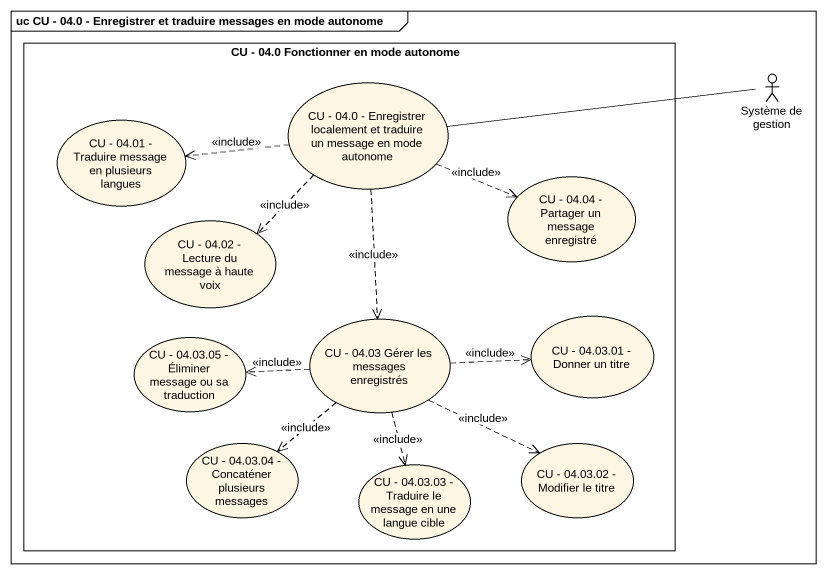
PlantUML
@startuml
mainframe uc CU - 04.0 - Enregistrer et traduire messages en mode autonome
rectangle "CU - 04.0 Fonctionner en mode autonome" as CU_04_0_Fonctionner_en_mode {
  usecase "CU - 04.0 - Enregistrer localement et traduire un message en mode autonome" as CU_04_0_Enregistrer
  usecase "CU - 04.01 - Traduire message en plusieurs langues" as CU_04_01_Traduire_message
  usecase "CU - 04.04 - Partager un message enregistré" as CU_04_04_Partager_un
  usecase "CU - 04.02 - Lecture du message à haute voix" as CU_04_02_Lecture_du_message
  usecase "CU - 04.03.05 - Éliminer message ou sa traduction" as CU_04_03_05_Éliminer
  usecase "CU - 04.03 Gérer les messages enregistrés" as CU_04_03_Gérer_les_messages
  usecase "CU - 04.03.01 - Donner un titre" as CU_04_03_01_Donner_un_titre
  usecase "CU - 04.03.04 - Concaténer plusieurs messages" as CU_04_03_04_Concaténer
  usecase "CU - 04.03.02 - Modifier le titre" as CU_04_03_02_Modifier_le
  usecase "CU - 04.03.03 - Traduire le message en une langue cible" as CU_04_03_03_Traduire_le
}
actor "Système de gestion" as Système_de_gestion
CU_04_0_Enregistrer -right- Système_de_gestion
CU_04_0_Enregistrer .left.> CU_04_01_Traduire_message : <<include>>
CU_04_0_Enregistrer .right.> CU_04_04_Partager_un : <<include>>
CU_04_0_Enregistrer ..> CU_04_02_Lecture_du_message : <<include>>
CU_04_0_Enregistrer ..> CU_04_03_Gérer_les_messages : <<include>>
CU_04_03_Gérer_les_messages .left.> CU_04_03_05_Éliminer : <<include>>
CU_04_03_Gérer_les_messages .right.> CU_04_03_01_Donner_un_titre : <<include>>
CU_04_03_Gérer_les_messages ..> CU_04_03_04_Concaténer : <<include>>
CU_04_03_Gérer_les_messages .right.> CU_04_03_02_Modifier_le : <<include>>
CU_04_03_Gérer_les_messages ..> CU_04_03_03_Traduire_le : <<include>>
@enduml
